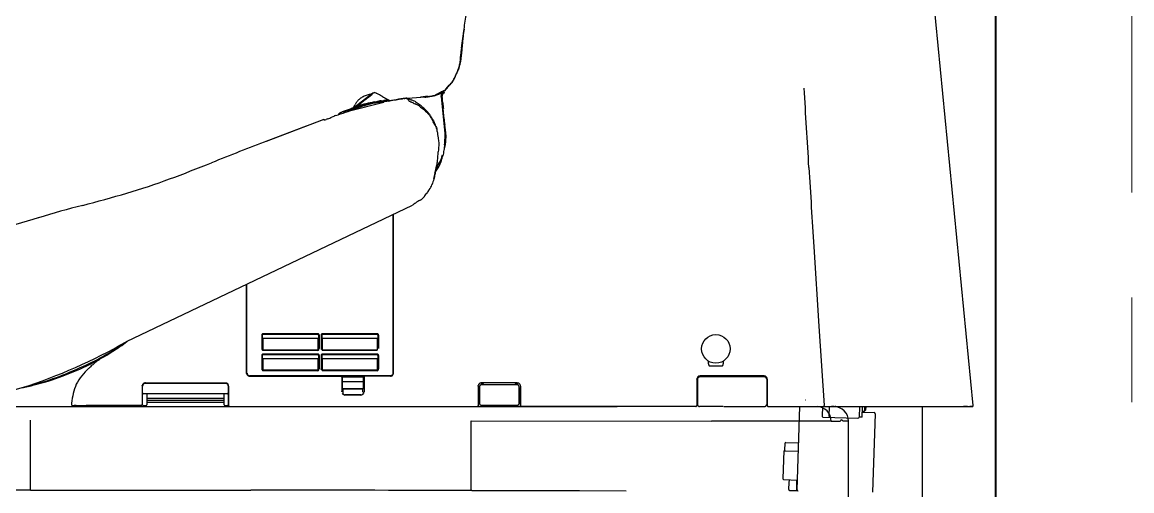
# Model space of a CAD drawing. Units: millimetres at full size, sheet at 1:50. Extents: x -31113 to 29332, y -20209 to 31249.
# Drawn here: x -1857 to -1328, y -767 to -543 of the extents above; entities that cross this region are included whole.
import ezdxf

# ---------------------------------------------------------------- set-up
doc = ezdxf.new("R2010")
doc.units = ezdxf.units.MM
doc.header["$LTSCALE"] = 50
doc.linetypes.add('CHAIN1', pattern=[8, 5, -1, 1, -1])
for name, color, linetype, lineweight in [('B-1_通り芯・通り番号', 1, 'CHAIN1', 18), ('B-2_柱(黄)', 4, 'Continuous', 9), ('B-3_仕上線(黄)', 3, 'Continuous', 40), ('B-F_寸法・方位', 7, 'Continuous', 25)]:
    doc.layers.add(name, color=color, linetype=linetype, lineweight=lineweight)

msp = doc.modelspace()

# ---------------------------------------------------------------- linework, layer by layer
at = {"layer": 'B-1_通り芯・通り番号'}
msp.add_line((-1327.6, 1625.37), (-1327.6, -1846.71), dxfattribs=at)
at = {"layer": 'B-2_柱(黄)', "color": 7, "lineweight": 25}
msp.add_line((-1427.6, -726.71), (-1427.6, -1096.71), dxfattribs=at)
at = {"layer": 'B-3_仕上線(黄)'}
msp.add_line((-1392.6, 1303.29), (-1392.6, -1096.71), dxfattribs=at)
at = {"layer": 'B-F_寸法・方位'}
for p, q in [((-1403.22, -726.16), (-1440.01, -347.88)), ((-1684.13, -581.73), (-1701.25, -586)), ((-1689.47, -577.17), (-1698.52, -584.24)), ((-1689.02, -581.71), (-1689.95, -581.94)), ((-1682.09, -580.39), (-1682.73, -580.05)), ((-1666.66, -579.25), (-1672.61, -579.82)), ((-1656.91, -578.82), (-1655.12, -596.51)), ((-1656.51, -578.93), (-1656.48, -579.06)), ((-1656.48, -579.06), (-1656.44, -579.24)), ((-1699.81, -584.67), (-1704.04, -586.19)), ((-1703.5, -585.99), (-1704.04, -586.19)), ((-1695.91, -583.48), (-1698.19, -584.14)), ((-1694.47, -583.06), (-1694.87, -583.17)), ((-1694.07, -582.96), (-1694.47, -583.06)), ((-1712.82, -589.78), (-1740.28, -600.27)), ((-1657.94, -600.7), (-1657.95, -601.16)), ((-1660.3, -618.3), (-1658.96, -611.46)), ((-1806.86, -695.73), (-1670.52, -630.71)), ((-1679.72, -710.71), (-1679.72, -635.09)), ((-1679.52, -710.71), (-1679.52, -635)), ((-1479.21, -650.51), (-1476.78, -688.35)), ((-1749.62, -710.71), (-1749.62, -668.48)), ((-1749.42, -710.71), (-1749.42, -668.35)), ((-1742.42, -692.6), (-1742.42, -698.97)), ((-1742.12, -692.61), (-1742.12, -698.98)), ((-1715.62, -692), (-1741.82, -692)), ((-1715.62, -692.31), (-1741.82, -692.31)), ((-1715.32, -692.61), (-1715.32, -698.98)), ((-1715.02, -692.6), (-1715.02, -698.97)), ((-1714.12, -692.6), (-1714.12, -698.97)), ((-1713.82, -692.61), (-1713.82, -698.98)), ((-1687.32, -692), (-1713.52, -692)), ((-1687.32, -692.31), (-1713.52, -692.31)), ((-1687.02, -692.61), (-1687.02, -698.98)), ((-1686.72, -692.6), (-1686.72, -698.97)), ((-1476.78, -688.35), (-1474.29, -726.2)), ((-1808.32, -696.92), (-1806.53, -695.6)), ((-1741.82, -694.31), (-1741.82, -699.75)), ((-1715.62, -694.31), (-1741.82, -694.31)), ((-1715.62, -694.31), (-1715.62, -699.75)), ((-1713.52, -694.31), (-1713.52, -699.75)), ((-1687.32, -694.31), (-1713.52, -694.31)), ((-1687.32, -694.31), (-1687.32, -699.75)), ((-1742.42, -702.3), (-1742.42, -708.65)), ((-1742.12, -702.31), (-1742.12, -708.66)), ((-1715.62, -699.75), (-1741.82, -699.75)), ((-1715.62, -699.94), (-1741.82, -699.94)), ((-1715.62, -701.7), (-1741.82, -701.7)), ((-1715.62, -702.01), (-1741.82, -702.01)), ((-1715.32, -702.31), (-1715.32, -708.66)), ((-1715.02, -702.3), (-1715.02, -708.65)), ((-1714.12, -702.3), (-1714.12, -708.65)), ((-1713.82, -702.31), (-1713.82, -708.66)), ((-1687.32, -699.75), (-1713.52, -699.75)), ((-1687.32, -699.94), (-1713.52, -699.94)), ((-1687.32, -701.7), (-1713.52, -701.7)), ((-1687.32, -702.01), (-1713.52, -702.01)), ((-1687.02, -702.31), (-1687.02, -708.66)), ((-1686.72, -702.3), (-1686.72, -708.65)), ((-1741.82, -704.01), (-1741.82, -709.43)), ((-1715.62, -704.01), (-1741.82, -704.01)), ((-1715.62, -704.01), (-1715.62, -709.43)), ((-1713.52, -704.01), (-1713.52, -709.43)), ((-1687.32, -704.01), (-1713.52, -704.01)), ((-1687.32, -704.01), (-1687.32, -709.43)), ((-1529.4, -706.28), (-1529.4, -705.31)), ((-1528.9, -707.36), (-1522.9, -707.36)), ((-1522.4, -705.31), (-1522.4, -706.28)), ((-1681.02, -712.01), (-1748.12, -712.01)), ((-1748.12, -712.21), (-1704.72, -712.21)), ((-1715.62, -709.43), (-1741.82, -709.43)), ((-1715.62, -709.62), (-1741.82, -709.62)), ((-1687.32, -709.43), (-1713.52, -709.43)), ((-1687.32, -709.62), (-1713.52, -709.62)), ((-1704.22, -712.71), (-1704.22, -719.49)), ((-1703.92, -718.01), (-1703.92, -712.01)), ((-1703.92, -712.6), (-1693.92, -712.6)), ((-1693.92, -718.01), (-1693.92, -712.01)), ((-1693.62, -712.71), (-1693.62, -719.5)), ((-1681.02, -712.21), (-1693.12, -712.21)), ((-1534.92, -713.61), (-1534.92, -726.21)), ((-1534.67, -713.61), (-1534.67, -725.71)), ((-1502.67, -712.61), (-1533.67, -712.61)), ((-1502.92, -712.11), (-1533.42, -712.11)), ((-1501.67, -713.61), (-1501.67, -725.71)), ((-1501.42, -713.61), (-1501.42, -726.21)), ((-1866.24, -720.45), (-1856.54, -717.68)), ((-1851.52, -716.57), (-1851.9, -716.66)), ((-1799.37, -716.91), (-1799.37, -725.71)), ((-1799.17, -720.11), (-1799.17, -716.91)), ((-1797.87, -715.41), (-1759.67, -715.41)), ((-1797.87, -715.61), (-1759.67, -715.61)), ((-1758.37, -716.91), (-1758.37, -720.11)), ((-1758.17, -716.91), (-1758.17, -726.21)), ((-1703.91, -714.75), (-1693.93, -714.75)), ((-1694.12, -718.38), (-1703.72, -718.38)), ((-1703.72, -718.38), (-1703.72, -719.75)), ((-1694.22, -718.31), (-1703.62, -718.31)), ((-1694.12, -719.76), (-1694.12, -718.38)), ((-1639.17, -716.91), (-1639.17, -726.21)), ((-1638.37, -725.51), (-1638.37, -716.91)), ((-1620.57, -715.41), (-1637.67, -715.41)), ((-1637.67, -716.21), (-1620.57, -716.21)), ((-1637.37, -715.71), (-1636.97, -715.71)), ((-1637.37, -715.71), (-1637.37, -716.2)), ((-1637.37, -716.2), (-1636.97, -716.2)), ((-1636.97, -716.2), (-1636.97, -715.71)), ((-1621.27, -715.71), (-1620.87, -715.71)), ((-1621.27, -715.71), (-1621.27, -716.2)), ((-1621.27, -716.2), (-1620.87, -716.2)), ((-1620.87, -716.2), (-1620.87, -715.71)), ((-1619.87, -716.91), (-1619.87, -725.51)), ((-1619.57, -717.67), (-1619.75, -717.67)), ((-1619.75, -717.67), (-1619.75, -725.51)), ((-1619.58, -725.51), (-1619.57, -717.67)), ((-1619.07, -716.91), (-1619.07, -726.21)), ((-1799.17, -725.91), (-1799.17, -720.4)), ((-1758.87, -720.61), (-1798.67, -720.61)), ((-1797.17, -720.61), (-1797.17, -725.91)), ((-1797.17, -722.71), (-1760.37, -722.71)), ((-1760.37, -723.75), (-1797.17, -723.75)), ((-1760.37, -724.71), (-1797.17, -724.71)), ((-1760.37, -725.91), (-1760.37, -720.61)), ((-1758.37, -720.4), (-1758.37, -725.91)), ((-1704.22, -719.71), (-1704.22, -719.49)), ((-1703.72, -719.75), (-1703.72, -719.97)), ((-1695.12, -721.2), (-1702.72, -721.2)), ((-1695.12, -721.22), (-1702.72, -721.22)), ((-1694.11, -719.97), (-1694.12, -719.76)), ((-1693.62, -719.5), (-1693.61, -719.71)), ((-1483.23, -723.71), (-1483.37, -723.71)), ((-2022.6, -726.71), (-1572.95, -726.71)), ((-1833.02, -725.06), (-1833.08, -725.67)), ((-1832.18, -726.21), (-1826.13, -726.21)), ((-1829.56, -726.71), (-1639.67, -726.71)), ((-1799.87, -726.21), (-1826.04, -726.21)), ((-1797.67, -726.41), (-1798.67, -726.41)), ((-1758.87, -726.41), (-1759.87, -726.41)), ((-1638.62, -726.71), (-1624.57, -726.71)), ((-1620.57, -726.21), (-1637.67, -726.21)), ((-1635.86, -726.46), (-1636.87, -726.46)), ((-1624.37, -726.71), (-1619.62, -726.71)), ((-1621.36, -726.46), (-1622.37, -726.46)), ((-1619.58, -725.51), (-1619.75, -725.51)), ((-1535.42, -726.71), (-1618.57, -726.71)), ((-1522.34, -726.71), (-1533.67, -726.71)), ((-1522.17, -726.71), (-1502.67, -726.71)), ((-1500.92, -726.71), (-1403.72, -726.71)), ((-1487.13, -766.38), (-1485.89, -726.71)), ((-1481.17, -726.71), (-1472.07, -726.71)), ((-1475.13, -726.71), (-1475.27, -731.24)), ((-1474.29, -726.71), (-1474.29, -726.2)), ((-1471.91, -731.34), (-1471.77, -726.71)), ((-1457.47, -726.71), (-1457.63, -731.79)), ((-1456.13, -731.84), (-1455.97, -726.71)), ((-1456.06, -729.44), (-1450.46, -729.62)), ((-1456.04, -728.84), (-1455.04, -728.87)), ((-1454.97, -726.71), (-1455.04, -728.87)), ((-1455.04, -728.87), (-1454.52, -728.39)), ((-1454.47, -726.71), (-1454.52, -728.39)), ((-1852.6, -766.64), (-1852.6, -733.14)), ((-1642.6, -766.71), (-1642.6, -733.58)), ((-1642.6, -733.58), (-1527.93, -733.63)), ((-1517.83, -733.64), (-1527.93, -733.63)), ((-1508.25, -733.65), (-1517.83, -733.64)), ((-1499.39, -733.65), (-1508.25, -733.65)), ((-1491.44, -733.66), (-1499.39, -733.65)), ((-1484.53, -733.66), (-1491.44, -733.66)), ((-1478.79, -733.67), (-1484.53, -733.66)), ((-1474.25, -733.67), (-1478.79, -733.67)), ((-1474.79, -731.75), (-1458.15, -732.28)), ((-1470.93, -733.68), (-1474.25, -733.67)), ((-1470.96, -733.71), (-1466.62, -733.71)), ((-1465.26, -733.71), (-1465.4, -733.71)), ((-1464.61, -733.7), (-1465.24, -733.69)), ((-1464.33, -733.7), (-1464.61, -733.7)), ((-1462.61, -771.74), (-1462.61, -733.89)), ((-1456.13, -731.84), (-1457.63, -731.79)), ((-1449.98, -730.13), (-1451.15, -767.51)), ((-1493.08, -744.29), (-1493.17, -747.29)), ((-1492.56, -743.8), (-1486.43, -744)), ((-1493.55, -747.77), (-1493.97, -761.07)), ((-1493.55, -747.77), (-1486.55, -747.99)), ((-1493.48, -761.58), (-1486.99, -761.79)), ((-1491.02, -761.66), (-1491.07, -763.14)), ((-1642.18, -766.71), (-1613.01, -766.77)), ((-1613.01, -766.77), (-1590.85, -766.81)), ((-1590.85, -766.81), (-1568.72, -766.85)), ((-1491.11, -763.16), (-1491.21, -766.16)), ((-1490.72, -766.67), (-1486.94, -766.79)), ((-1487.37, -766.28), (-1487.22, -761.78)), ((-1487.02, -762.79), (-1487.26, -762.78))]:
    msp.add_line(p, q, dxfattribs=at)
for points in [[(-1676.09, -579.95), (-1677.2, -580.15), (-1678.32, -580.35), (-1679.43, -580.54), (-1680.54, -580.74), (-1682.77, -581.14), (-1687.22, -581.92)], [(-1698.19, -584.14), (-1698.35, -584.19), (-1698.51, -584.24)], [(-1463.83, -733.7), (-1464.07, -733.7), (-1464.33, -733.7)]]:
    msp.add_lwpolyline(points, dxfattribs=at)
msp.add_circle((-1525.9, -699.2), 6.8, dxfattribs=at)
for centre, radius, start, end in [((-1444.18, -572.74), 203.56, 170.7812, 172.933), ((-2242.33, -472.17), 601.01, 352.01061, 352.88149), ((-1305.37, -592.84), 343.69, 172.2769, 173.4834), ((-1552.8, -559.27), 94.11, 172.933, 177.5854), ((-2333.21, -475.43), 690.83, 352.88312, 353.48337), ((-1709.25, -552.67), 62.48, 352.5527, 357.5854), ((-1375.52, -593.83), 274.28, 172.0106, 173.9187), ((-1614.74, -581.26), 37.3, 155.841, 159.2832), ((-1657.4, -562.72), 9.37, 329.1001, 344.3386), ((-1633.77, -573.08), 16.55, 152.8206, 155.5951), ((-1665.83, -558.35), 18.69, 335.841, 352.5527), ((-1650.4, -564.54), 2.15, 332.8206, 353.9187), ((-1661.53, -561.57), 13.66, 344.3386, 353.341), ((-1380.65, -594.36), 269.13, 172.8831, 173.341), ((-1657.87, -567.31), 7.86, 309.6354, 335.0597), ((-1656.43, -567.57), 6.49, 317.1526, 336.6274), ((-1654.83, -569.43), 4.14, 320.4165, 338.2226), ((-1596.47, -592.75), 58.71, 156.9572, 158.2226), ((-1697.1, -549.07), 51.12, 335.0597, 337.7346), ((-1633.69, -576.92), 18.26, 149.1001, 156.9572), ((-1694.85, -550.97), 48.35, 336.6274, 339.2832), ((-1590.63, -592.66), 63.92, 155.5951, 157.7346), ((-1645.72, -598.89), 24.76, 113.5165, 118.8939), ((-1672.88, -540.47), 39.77, 292.555, 295.08), ((-1640.67, -610.88), 37.78, 114.5143, 115.1494), ((-1638.98, -614.58), 41.84, 113.9416, 114.5143), ((-1657.91, -572.45), 4.46, 295.08, 321.062), ((-1634.23, -625.28), 53.55, 113.4941, 113.9416), ((-1655.26, -576.97), 0.861, 96.8622, 113.5165), ((-1656.34, -574.41), 1.91, 293.4941, 305.7715), ((-1655.39, -575.85), 0.266, 276.8622, 327.5906), ((-1656.1, -574.75), 1.5, 305.7715, 321.3743), ((-1645.69, -582.01), 11.22, 129.6354, 147.5906), ((-1638.9, -588.49), 20.52, 134.549, 141.3743), ((-1533.93, -672.62), 154.94, 140.301, 141.062), ((-1670.04, -556.86), 23.88, 314.5491, 320.4165), ((-1621.97, -599.53), 40.5, 137.1526, 140.301), ((-9050.91, -1059.23), 7582.56, 3.37641, 3.66299), ((-1706.85, -574.44), 12.04, 320.8796, 324.4426), ((-1692.1, -584.98), 6.09, 128.5726, 144.4426), ((183.06, -2988.93), 3053.1, 127.91987, 127.9998), ((-1976.24, -225.1), 454.23, 307.999, 308.6304), ((-1681.3, -598.53), 23.42, 124.4232, 128.5726), ((-1690.43, -585.2), 7.26, 107.7435, 124.4232), ((-2322.03, 226.7), 1023.15, 307.91987, 308.15838), ((-1677.31, -645.43), 65.01, 100.1568, 103.6906), ((-1616.05, -675.82), 122.74, 126.294, 128.6304), ((-1684.8, -602.8), 25.73, 103.0048, 107.7435), ((-1797.23, -136.97), 457.71, 283.2595, 283.6749), ((-1691.48, -574.59), 3.26, 285.8338, 294.9602), ((-1693.58, -570.08), 8.23, 294.9602, 298.5821), ((-1694.91, -571.42), 8.12, 308.1584, 313.504), ((-1682.75, -605.38), 24.44, 96.4544, 105.9967), ((-1689.3, -577.53), 0.4, 50.9443, 115.0703), ((-1687.82, -578.89), 2.18, 113.7696, 133.504), ((-1655.57, -739.3), 161.11, 101.6771, 101.9867), ((-1689.12, -580.04), 1.67, 273.2249, 289.5385), ((-1689.05, -581), 0.711, 272.2331, 286.4236), ((-1686.59, -589.35), 7.99, 105.1554, 106.4236), ((-1688.63, -577), 0.124, 65.6702, 125.1995), ((-1688.49, -576.69), 0.215, 245.6702, 282.1409), ((-1687.93, -583.4), 1.89, 95.0978, 109.5385), ((-1682.58, -566.92), 11.57, 239.5529, 244.0376), ((-1501.45, -1710.34), 1143.7, 99.09004, 99.39747), ((-1668.55, -676.48), 96.96, 101.1628, 101.6771), ((-1694.58, -591.58), 15.85, 60.762, 64.0376), ((-1734.24, -318.41), 266.93, 280.0703, 280.2955), ((-1681.16, -614.67), 33.88, 95.4745, 100.4828), ((-1945.53, -1039.9), 529.63, 60.5071, 60.762), ((-1680.89, -612.14), 31.61, 98.394, 100.2955), ((-1648.39, -909.07), 330.06, 95.7463, 96.4544), ((-1621.47, -466.95), 128.62, 240.5071, 241.5568), ((-1712.71, -285.41), 296.89, 275.4746, 276.0464), ((-1680.37, -603.19), 22.7, 97.2912, 99.6599), ((-1684.96, -567.31), 13.46, 277.2912, 281.2843), ((-1682.12, -580.88), 0.364, 119.8896, 167.5964), ((-1717.77, -358.31), 225.52, 279.09, 280.649), ((-1682.02, -580.79), 0.305, 71.0384, 98.0493), ((-1650.63, -850.69), 271.94, 95.0954, 95.3728), ((-1700.1, -333.14), 247.97, 275.5565, 275.7301), ((-1672.4, -609.19), 29.46, 94.2691, 95.7301), ((-1666.9, -668.23), 88.75, 94.2452, 95.0954), ((-1675.36, -569.53), 10.31, 274.2691, 279.4269), ((-1673.33, -581.74), 2.07, 74.0909, 99.4269), ((-1673.68, -576.92), 2.81, 274.2452, 277.2369), ((-1673.23, -580.45), 0.743, 85.9566, 97.2369), ((-1673.11, -577.99), 1.71, 267.9565, 272.1206), ((-1673.03, -580.17), 0.462, 76.762, 92.1206), ((-1661.34, -554.36), 27.85, 245.7734, 249.286), ((-1679.85, -581.2), 7.23, 9.8177, 10.9707), ((-1700.19, -584.72), 27.87, 9.5186, 9.8177), ((-1643.33, -575.19), 29.78, 189.5186, 189.8685), ((-1584.87, -565.02), 89.12, 189.8685, 189.9854), ((-1676.21, -583.96), 4.99, 38.6928, 44.3243), ((-1671.58, -580.25), 0.944, 218.6928, 247.8271), ((-1676.19, -591.57), 11.28, 65.3564, 67.8271), ((-1665.54, -568.36), 14.26, 245.3564, 247.3118), ((-1675.31, -591.31), 11.65, 60.9034, 69.286), ((-1680.96, -605.23), 25.7, 65.1439, 67.3118), ((-1683.03, -605.18), 27.53, 56.3381, 60.9034), ((-1655.14, -657.63), 79.24, 97.0408, 98.3586), ((-1628.73, -841.3), 264.8, 98.0638, 98.2347), ((-1652.98, -746.86), 168.17, 94.3335, 94.665), ((-1652.33, -678.2), 100, 97.2336, 98.2347), ((-1658.39, -631.98), 53.39, 97.2163, 98.0638), ((-1661.4, -635.77), 56.76, 93.3513, 94.3335), ((-1659.94, -619.74), 41.05, 96.6309, 97.2163), ((-1661.35, -607.14), 28.38, 93.7069, 97.2336), ((-1661.42, -606.8), 28.03, 93.3159, 97.0408), ((-1665.94, -558.18), 20.97, 273.3514, 279.5488), ((-1661.07, -610), 31.24, 95.8618, 96.6309), ((-1661.48, -606.02), 27.25, 94.9756, 95.8618), ((-1661.64, -604.09), 25.31, 94.0212, 94.9756), ((-1660.22, -624.37), 45.64, 93.4897, 94.0212), ((-1665.16, -548.32), 30.57, 273.7069, 276.9807), ((-1663.88, -564.27), 14.57, 273.3159, 281.1062), ((-1666.72, -517.78), 61.15, 273.4897, 273.8864), ((-1664.48, -550.69), 28.16, 273.8864, 274.744), ((-1625.42, -799.05), 223.29, 98.9662, 99.5488), ((-1663.25, -565.51), 13.29, 274.744, 276.5613), ((-1662.93, -568.36), 10.43, 276.5613, 278.8532), ((-1662.21, -572.43), 6.28, 276.9807, 292.8301), ((-1662.43, -571.53), 7.21, 278.8532, 282.1641), ((-1662.44, -571.59), 7.11, 281.1062, 297.0003), ((-1662.18, -572.68), 6.04, 282.1641, 290.0212), ((-1672.32, -535.71), 44.46, 285.7896, 288.1513), ((-1662.6, -571.53), 7.27, 290.0212, 293.3118), ((-1668.3, -557.98), 21.96, 292.8301, 298.8939), ((-1663.96, -568.38), 10.69, 293.3118, 295.5485), ((-1665.32, -565.54), 13.84, 295.5485, 297.2946), ((-1648.96, -598.05), 22.58, 112.555, 117.0003), ((-1673.61, -549.47), 31.92, 297.2946, 298.0517), ((-1699.29, -501.28), 86.52, 298.0517, 298.3318), ((-1664.69, -558.98), 19.96, 288.1513, 293.4073), ((-1641.4, -608.64), 35.44, 117.648, 118.3318), ((-1645.78, -600.28), 26, 116.7213, 117.648), ((-1644.21, -603.4), 29.5, 115.9043, 116.7213), ((-1643.22, -605.45), 31.78, 115.1494, 115.9043), ((-1659.92, -578.45), 3.03, 352.8906, 359.519), ((-1656.77, -579.36), 0.557, 90.5833, 103.9389), ((-1654.81, -578.49), 2.07, 169.8418, 179.519), ((-1655.59, -578.35), 1.28, 134.1852, 169.8418), ((-1656.78, -578.99), 0.185, 51.7441, 90.5833), ((-1633.67, -624.24), 52.3, 115.7644, 116.196), ((-1644.15, -590.12), 17.69, 131.5087, 134.1852), ((-1659.42, -578.63), 2.97, 351.7219, 358.9343), ((-1654.48, -578.72), 1.96, 168.0191, 178.9343), ((-1490.46, -570.21), 166.23, 183.1142, 185.4033), ((-1694.04, -585.54), 38.12, 5.4321, 9.5034), ((-1664.19, -560.99), 17.92, 295.7644, 297.0241), ((-1655.08, -578.59), 1.35, 131.8266, 168.0191), ((-1651.74, -582.33), 6.36, 123.8993, 131.8266), ((-1655.77, -577.24), 0.389, 60.058, 105.2166), ((-1654.49, -575.02), 2.18, 240.058, 248.5364), ((-1831.72, -207.87), 399.95, 288.1459, 288.8591), ((-1707.19, -585.3), 2.44, 307.1794, 315.4953), ((-1703.92, -588.52), 2.14, 113.8056, 135.4953), ((-1704.25, -587.84), 1.44, 107.2398, 134.4987), ((-1720.19, -551.64), 38.16, 293.8057, 295.039), ((-1705.63, -583.38), 3.23, 287.2398, 299.5519), ((-1847.78, -29.09), 575.37, 284.46689, 284.84413), ((-1763.5, -407.59), 188.89, 288.8591, 290.3692), ((-1730.18, -472.81), 116.33, 284.8441, 286.7098), ((-1853, -197.96), 415.85, 291.5769, 291.6001), ((-1705.2, -571.25), 14.36, 291.6001, 292.2699), ((-1661.69, -698.58), 120.12, 108.1782, 108.504), ((-1686.27, -616.86), 35.02, 111.7006, 112.3828), ((-1697.73, -588.7), 4.5, 104.8956, 114.1164), ((-1707.81, -562.73), 23.24, 291.7006, 292.7287), ((-1675.88, -655.37), 74.64, 107.6538, 108.1782), ((-1718.86, -532.28), 55.67, 290.8415, 292.2258), ((-1702.34, -571.34), 13.46, 284.8956, 287.9872), ((-1704.77, -570), 15.35, 292.7286, 294.2851), ((-1598.74, -635.99), 112.6, 152.1136, 152.4937), ((-1714.58, -548.25), 39.22, 294.2851, 294.8944), ((-1739.68, -561.41), 46.86, 332.1136, 333.0269), ((-1813.96, -180.49), 419.93, 286.0038, 286.1978), ((-1704.3, -570.4), 14.8, 294.8944, 296.5097), ((-1707.27, -554.91), 30.63, 287.5174, 288.1393), ((-1694.78, -584.26), 3.52, 140.8796, 153.0268), ((-1703.88, -568.94), 16.07, 292.2258, 297.0183), ((-1671.91, -654.27), 74.23, 106.5309, 110.3692), ((-1694.27, -594.61), 11.15, 106.4315, 108.1393), ((-1693.49, -592.08), 9.43, 113.9753, 116.5097), ((-1662.08, -703.76), 124.94, 106.2028, 106.4315), ((-1698.52, -580.76), 2.96, 293.9753, 302.0246), ((-1752.6, -494.29), 104.94, 302.0246, 302.2522), ((-1717.37, -513.47), 73.22, 286.2029, 286.593), ((-1741.91, -428.53), 161.63, 286.1978, 286.702), ((-1720.54, -504.9), 82.83, 286.7098, 289.3432), ((-1645.1, -777.63), 201.07, 103.6906, 104.8335), ((-1708.71, -542.56), 42.86, 286.593, 287.1485), ((-1677.43, -643.91), 63.2, 106.7718, 107.1485), ((-1672.8, -663.23), 83.03, 104.0387, 106.1646), ((-1690.55, -600.38), 17.74, 105.4302, 106.7718), ((-1679.59, -636.23), 55.22, 103.2595, 106.702), ((-1685.41, -619), 37.06, 104.788, 105.4302), ((-1671.52, -644.54), 65.17, 105.9967, 109.3432), ((-1681.68, -621.36), 39.91, 99.3975, 106.5309), ((-1567.05, -1086.13), 518.96, 103.6985, 104.0387), ((-1612.5, -457.44), 137.17, 245.1439, 245.5502), ((-1674.04, -592.81), 11.53, 53.7525, 65.5502), ((-1677.3, -596.57), 17.18, 49.0287, 56.3381), ((-1647.79, -557), 32.87, 233.7525, 237.9051), ((-1692.78, -614.4), 40.8, 45.3782, 49.0287), ((-1599.09, -520.38), 92.38, 224.2533, 226.0321), ((-1674.42, -595.79), 14.65, 35.2367, 45.3782), ((-1668.98, -592.84), 8.3, 26.4195, 46.0321), ((-1398.05, -557.39), 259.2, 185.4321, 186.0312), ((-1564.11, -577.18), 92.25, 185.4033, 189.527), ((-585.29, -3604.38), 3218.56, 110.50699, 111.01712), ((-1713.01, -589.07), 0.986, 280.0067, 291.0785), ((-1712.52, -590.34), 0.378, 82.7128, 111.0785), ((-1712.81, -587.41), 2.6, 275.1903, 294.307), ((-1707.38, -599.43), 10.59, 109.565, 114.307), ((-1722.52, -556.83), 34.62, 289.565, 292.9251), ((-1617.61, -804.88), 234.7, 112.4293, 112.9251), ((-1705.23, -587.89), 0.807, 127.1794, 151.9496), ((-1617.18, -557.45), 54.24, 213.4307, 215.0973), ((-1670, -594.57), 10.32, 26.3552, 35.0973), ((-1634.32, -575.62), 30.4, 206.4195, 210.1672), ((-1642.39, -580.89), 20.5, 206.3552, 209.5406), ((-1829.8, -689.24), 195.69, 29.5847, 30.1672), ((-1669.78, -596.41), 10.98, 23.5989, 29.5406), ((-1669.04, -596.09), 10.18, 17.1923, 23.5989), ((-1699.83, -599.96), 45.37, 3.5666, 9.527), ((-1665.86, -596.17), 7.18, 5.3431, 29.5847), ((-1633.98, -585.24), 26.52, 197.1923, 199.6536), ((-1611.06, -591.04), 47.86, 185.3431, 189.0318), ((-1145.4, -584.91), 509.86, 181.3035, 181.6029), ((-1670.68, -598.14), 16.17, 346.9408, 3.5666), ((-1071.59, -2338.66), 1862.63, 111.01712, 111.89859), ((-1615.35, -591.72), 43.52, 189.0318, 190.4649), ((-1547.18, -610.83), 111.19, 175.0105, 177.1315), ((-1447.91, -560.8), 213.79, 190.4649, 190.7566), ((-1464.37, -645.99), 195.62, 166.9408, 167.7402), ((-1522.31, -618.37), 133.94, 173.3917, 173.8801), ((-1619.69, -607.09), 35.91, 171.5705, 173.3917), ((-1670.22, -599.6), 15.17, 351.5705, 1.6029), ((-1718.69, -602.24), 60.54, 353.2373, 357.1315), ((-1666.7, -604.91), 10.77, 335.3126, 342.3653), ((-1781.18, -568.36), 130.71, 342.1905, 342.9321), ((-1669.09, -604.81), 13.23, 340.1261, 349.8904), ((-1584.46, -619.9), 72.72, 167.7402, 169.8904), ((-2064.25, 130.84), 798.91, 290.35801, 291.89859), ((-1703.49, -584.58), 53.31, 324.8936, 327.326), ((-2185.99, -499.95), 538.75, 347.7959, 348.0378), ((-1625.75, -632.6), 38.75, 147.6391, 149.9864), ((-1628.64, -629.93), 35.12, 147.7619, 150.3931), ((-1683.45, -606.42), 25.05, 348.0378, 353.2373), ((-1674.53, -603.16), 18.9, 327.326, 334.1787), ((-1637.3, -625.28), 25.07, 144.0114, 147.6391), ((-1615.58, -638.16), 50.56, 145.934, 147.7619), ((-1663.01, -606.61), 6.71, 324.0114, 335.3126), ((-1677.11, -601.91), 21.76, 334.1787, 340.1261), ((-1662.37, -606.53), 5.92, 325.934, 342.1905), ((8498.76, -23.84), 9997.63, 183.37641, 183.59376), ((-1892.77, -331.28), 306, 286.3372, 290.358), ((-1575.04, -651.07), 91.34, 158.9734, 160.7089), ((-1187.89, -707.27), 480.72, 169.0632, 169.3342), ((-1558.94, -635.57), 102.8, 167.7959, 169.0632), ((-1645.94, -636.33), 21.13, 141.8865, 147.2875), ((-1669.13, -618.14), 8.35, 321.8865, 340.709), ((-2010.65, 70.86), 725.06, 284.61151, 286.3372), ((-1653.76, -651.35), 26.56, 119.5408, 125.2868), ((-1670.18, -622.38), 6.74, 299.5408, 321.9273), ((-1681.64, -613.4), 21.29, 321.9273, 327.2875), ((-1667.42, -1245.75), 635.55, 104.61151, 106.5802), ((-1537.14, -810.16), 223.59, 126.3975, 126.6226), ((-1642.93, -666.65), 45.31, 125.2868, 126.3975), ((-3481.56, 4847.35), 5721.88, 286.35826, 286.5802), ((-1742.37, -686.22), 6.38, 269.5853, 270.9382), ((-1741.62, -692.76), 0.809, 136.5511, 168.8692), ((-1742.25, -693.53), 0.932, 81.6945, 90.9382), ((-1741.73, -692.65), 0.657, 97.3049, 136.5511), ((-1741.72, -692.69), 0.405, 136.5586, 168.8671), ((-1741.78, -692.64), 0.328, 97.2933, 136.5586), ((-1715.77, -692.79), 0.808, 46.5357, 78.8794), ((-1715.6, -692.6), 0.288, 357.5735, 92.4279), ((-1715.67, -692.69), 0.658, 7.3349, 46.5357), ((-1713.32, -692.76), 0.809, 136.5505, 168.8732), ((-1713.43, -692.65), 0.657, 97.3055, 136.5505), ((-1713.42, -692.69), 0.405, 136.5588, 168.8635), ((-1713.48, -692.64), 0.328, 97.2931, 136.5588), ((-1687.47, -692.79), 0.808, 46.5365, 78.8791), ((-1687.29, -692.59), 0.278, 355.168, 94.832), ((-1687.37, -692.69), 0.658, 7.3349, 46.5365), ((-1935.24, -472.3), 257.69, 287.7808, 299.8354), ((-1875.14, -599.85), 117.69, 293.9749, 305.3561), ((-1887.17, -585.46), 136.54, 301.8475, 305.2773), ((-2034.72, -366.09), 400.75, 303.7896, 304.6645), ((-1741.85, -694.01), 0.267, 180.3009, 228.8394), ((-1741.74, -693.88), 0.435, 228.8394, 259.7128), ((-1715.69, -693.88), 0.435, 280.3412, 311.2281), ((-1715.58, -694.01), 0.268, 311.2281, 359.5776), ((-1713.55, -694.01), 0.268, 180.4221, 228.7976), ((-1713.44, -693.88), 0.435, 228.7976, 259.7126), ((-1687.39, -693.88), 0.435, 280.3361, 311.2262), ((-1687.28, -694.01), 0.268, 311.2262, 359.5779), ((-1879.75, -596.54), 123.21, 296.6412, 301.6342), ((-1728.01, -843), 166.31, 122.3375, 123.2001), ((-1946.13, -498.46), 241.47, 302.3375, 303.7896), ((-1741.62, -702.46), 0.809, 136.5504, 168.8696), ((-1740.76, -698.9), 1.65, 186.5291, 206.5411), ((-1741.76, -699.4), 0.539, 206.5411, 263.4373), ((-1741.73, -702.35), 0.657, 97.308, 136.5504), ((-1741.72, -702.39), 0.405, 136.5584, 168.8675), ((-1741.5, -699.34), 0.558, 196.8261, 215.3445), ((-1741.78, -702.34), 0.328, 97.2933, 136.5584), ((-1741.78, -699.53), 0.224, 215.3445, 259.63), ((-1715.61, -702.3), 0.291, 358.2649, 91.7366), ((-1715.66, -699.44), 0.501, 275.1989, 341.3201), ((-1715.77, -702.49), 0.808, 46.5374, 78.8794), ((-1715.67, -702.39), 0.658, 7.3322, 46.5374), ((-1720.2, -697.91), 5.29, 341.3201, 348.3782), ((-1709.54, -698.31), 4.62, 188.2368, 192.0812), ((-1713.32, -702.46), 0.809, 136.5507, 168.8714), ((-1711.71, -698.77), 2.41, 192.0812, 199.4562), ((-1713.43, -702.35), 0.657, 97.3052, 136.5507), ((-1713.42, -702.39), 0.405, 136.5588, 168.8635), ((-1713.2, -699.34), 0.558, 196.8244, 215.3448), ((-1713.48, -702.34), 0.328, 97.2931, 136.5588), ((-1713.48, -699.53), 0.224, 215.3448, 259.6425), ((-1687.3, -702.29), 0.283, 356.4286, 93.5714), ((-1687.47, -702.49), 0.808, 46.5374, 78.8794), ((-1687.37, -702.39), 0.658, 7.3322, 46.5374), ((-1897.44, -557.23), 165.72, 285.2974, 295.033), ((-1881.3, -593.26), 126.83, 290.4521, 296.6026), ((-1813.7, -722.3), 17.74, 129.1732, 144.5453), ((-1933.03, -591.93), 159.03, 312.837, 313.0624), ((-1846.23, -684.81), 31.91, 313.0624, 314.1858), ((-1801.73, -730.59), 31.93, 130.821, 134.1858), ((-1808.37, -722.9), 21.78, 125.8892, 130.821), ((-1789.87, -748.47), 53.34, 123.2001, 125.8892), ((-1739.47, -708.22), 2.98, 188.2365, 200.7172), ((-1741.85, -703.71), 0.267, 180.3009, 228.8382), ((-1741.74, -703.58), 0.435, 228.8382, 259.7127), ((-1715.69, -703.58), 0.435, 280.3423, 311.2281), ((-1715.58, -703.71), 0.268, 311.2281, 359.5782), ((-1720.2, -707.58), 5.29, 341.3168, 348.3778), ((-1717.6, -709.15), 3.52, 6.2011, 8.2367), ((-1717.53, -709.14), 3.45, 4.126, 6.2011), ((-1713.55, -703.71), 0.268, 180.4214, 228.7965), ((-1745.61, -711.57), 31.93, 4.3574, 5.2358), ((-1713.44, -703.58), 0.435, 228.7965, 259.7126), ((-1687.39, -703.58), 0.435, 280.3379, 311.2265), ((-1687.28, -703.71), 0.268, 311.2265, 359.5786), ((-1691.9, -707.58), 5.29, 341.3176, 348.3779), ((-1529.9, -705.3), 0.5, 359.7648, 55.4768), ((-1527.43, -706.31), 1.97, 179.2439, 196.817), ((-1528.32, -706.6), 1.03, 195.8238, 213.1061), ((-1528.79, -706.92), 0.468, 211.1101, 236.9542), ((-1528.9, -707.09), 0.263, 236.35, 269.0904), ((-1522.91, -707.09), 0.263, 270.9096, 303.65), ((-1523.02, -706.92), 0.468, 303.0458, 328.8899), ((-1523.48, -706.6), 1.03, 326.8939, 344.1762), ((-1524.38, -706.31), 1.97, 343.183, 0.7561), ((-1521.9, -705.3), 0.5, 124.5232, 180.2352), ((-1881.87, -592.05), 128.16, 283.6984, 290.501), ((-1816.84, -722.17), 15.21, 138.0698, 156.515), ((-1758.68, -712.49), 9.24, 8.9447, 11.1332), ((-1748.68, -710.92), 0.891, 188.9447, 211.3569), ((-1747.08, -709.95), 2.76, 211.3569, 218.6292), ((-1743.56, -709.96), 5.9, 187.3174, 190.2823), ((-1748.39, -710.84), 0.992, 190.2823, 207.7961), ((-1748.27, -710.77), 1.13, 207.7961, 242.8183), ((-1747.79, -710.51), 1.85, 218.6292, 229.4304), ((-1748.37, -711.19), 0.965, 229.4304, 257.0089), ((-1747.63, -709.52), 2.54, 242.8183, 258.8743), ((-1747.51, -707.49), 4.76, 257.0089, 262.7114), ((-1741.76, -709.08), 0.534, 200.7172, 263.4378), ((-1741.5, -709.02), 0.558, 196.8308, 215.3442), ((-1741.78, -709.21), 0.224, 215.3442, 259.6407), ((-1715.66, -709.12), 0.501, 275.1984, 341.3168), ((-1713.54, -708.85), 0.553, 184.126, 196.9331), ((-1713.19, -708.75), 0.917, 196.9331, 204.6751), ((-1713.46, -709.12), 0.317, 184.3574, 259.6318), ((-1704.87, -712.86), 0.671, 45.1295, 76.9872), ((-1704.86, -712.86), 0.658, 12.705, 45.1295), ((-1692.97, -712.86), 0.658, 134.8697, 167.297), ((-1692.97, -712.86), 0.671, 103.0127, 134.8697), ((-1687.36, -709.12), 0.501, 275.1989, 341.3176), ((-1681.75, -706.27), 5.79, 277.2909, 280.3148), ((-1681.33, -709.76), 2.47, 277.2933, 289.4576), ((-1680.89, -710.98), 0.997, 280.3148, 297.7425), ((-1681.1, -710.42), 1.77, 289.4576, 306.3745), ((-1680.96, -710.86), 1.13, 297.7425, 332.8474), ((-1680.66, -711.02), 1.03, 306.3745, 341.7177), ((-1682.21, -710.22), 2.54, 332.8474, 348.8675), ((-1684.65, -709.7), 5.23, 341.7177, 348.8669), ((-1543.99, -711.83), 9.24, 348.8674, 351.0545), ((-1533.98, -713.4), 0.891, 148.6438, 171.0545), ((-1532.38, -714.37), 2.76, 141.3717, 148.6438), ((-1531.28, -714.39), 3.47, 159.3216, 167.1038), ((-1533.09, -713.81), 1.85, 130.5686, 141.3717), ((-1533.89, -713.4), 0.682, 121.1212, 159.3216), ((-1533.67, -713.13), 0.965, 102.9901, 130.5686), ((-1533.58, -713.92), 1.29, 107.4759, 121.1212), ((-1532.92, -716.01), 3.48, 102.3927, 107.4759), ((-1532.81, -716.83), 4.76, 97.2888, 102.9901), ((-1501.11, -702.91), 9.37, 258.8745, 261.0312), ((-1503.37, -715.79), 3.26, 69.3048, 77.6073), ((-1502.71, -713.05), 0.893, 58.6841, 81.0312), ((-1503.67, -714.63), 2.74, 51.367, 58.6841), ((-1502.45, -713.38), 0.675, 30.7016, 69.3048), ((-1503.12, -713.94), 1.85, 40.571, 51.367), ((-1503.01, -713.71), 1.32, 17.3432, 30.7016), ((-1505.55, -714.5), 3.98, 12.8962, 17.3432), ((-1502.44, -713.36), 0.964, 12.964, 40.571), ((-1506.18, -714.22), 4.8, 7.3159, 12.964), ((-1880.26, -598.46), 121.56, 281.2479, 281.8385), ((-1882.38, -589.09), 131.16, 281.9073, 282.6732), ((-1882.44, -588.84), 131.42, 282.6732, 283.4376), ((-1802.51, -727.94), 30.65, 157.2882, 174.599), ((-1808.5, -715.11), 9.31, 348.8715, 351.0433), ((-1798.42, -716.7), 0.892, 148.6609, 171.0434), ((-1796.84, -717.67), 2.75, 141.3695, 148.6609), ((-1795.43, -717.48), 3.78, 164.4122, 171.3695), ((-1798.11, -716.73), 1, 138.5365, 164.4122), ((-1797.54, -717.11), 1.85, 130.5717, 141.3695), ((-1798.08, -716.76), 1.04, 108.4284, 138.5365), ((-1798.12, -716.43), 0.964, 102.9749, 130.5717), ((-1795.91, -723.26), 7.9, 104.3611, 108.4284), ((-1797.26, -720.16), 4.79, 97.3078, 102.9749), ((-1757.86, -706.21), 9.37, 258.8742, 261.0307), ((-1760.23, -719.36), 3.79, 74.4334, 81.3858), ((-1759.46, -716.35), 0.893, 58.6817, 81.0307), ((-1759.49, -716.67), 0.998, 48.4719, 74.4334), ((-1760.42, -717.93), 2.74, 51.3673, 58.6817), ((-1759.52, -716.7), 1.05, 18.4547, 48.4719), ((-1759.87, -717.24), 1.85, 40.5736, 51.3673), ((-1765.99, -718.86), 7.87, 14.3713, 18.4547), ((-1759.19, -716.66), 0.964, 12.9629, 40.5736), ((-1762.93, -717.52), 4.8, 7.3168, 12.9629), ((-1703.53, -717.92), 0.4, 192.9348, 257.0619), ((-1694.31, -717.92), 0.4, 282.9381, 347.0652), ((-1648.24, -715.13), 9.24, 348.8674, 351.0546), ((-1638.23, -716.7), 0.891, 148.644, 171.0546), ((-1636.63, -717.67), 2.75, 141.37, 148.644), ((-1637.34, -717.11), 1.85, 130.5685, 141.37), ((-1637.92, -716.43), 0.965, 102.9897, 130.5685), ((-1639.51, -716.65), 1.18, 347.136, 355.2416), ((-1638.02, -716.77), 0.325, 146.4643, 175.2416), ((-1637.61, -717.04), 0.811, 120.0548, 146.4643), ((-1637.06, -720.13), 4.76, 97.2933, 102.9897), ((-1637.47, -717.29), 1.1, 100.3611, 120.0548), ((-1637.35, -715.86), 0.339, 201.265, 220.9722), ((-1636.68, -716.29), 1.03, 155.3121, 162.7353), ((-1637.43, -715.94), 0.203, 118.8724, 155.3121), ((-1637.32, -715.83), 0.384, 220.9722, 238.4055), ((-1637.46, -717.94), 2.29, 74.4369, 77.6396), ((-1636.98, -715.91), 0.288, 271.7806, 311.2704), ((-1636.89, -715.91), 0.173, 33.9732, 74.4369), ((-1637.06, -715.81), 0.419, 311.2704, 338.9849), ((-1621.05, -716.14), 0.545, 148.045, 161.1166), ((-1621.25, -715.84), 0.339, 201.265, 220.9722), ((-1621.28, -715.99), 0.274, 122.3313, 148.045), ((-1621.21, -715.81), 0.384, 220.9722, 238.4055), ((-1621.1, -716.8), 1.11, 70.9399, 77.8074), ((-1620.8, -715.94), 0.2, 34.0897, 70.9399), ((-1620.92, -715.83), 0.384, 301.5938, 319.024), ((-1620.88, -715.86), 0.339, 319.024, 338.7437), ((-1618.76, -706.21), 9.37, 258.8742, 261.0306), ((-1620.14, -713.9), 2.35, 259.6389, 263.6812), ((-1620.44, -716.57), 0.334, 55.7802, 83.6812), ((-1620.71, -716.96), 0.811, 29.5245, 55.7802), ((-1620.36, -716.35), 0.893, 58.6812, 81.0306), ((-1621.13, -717.2), 1.29, 12.8698, 29.5245), ((-1621.32, -717.93), 2.74, 51.3674, 58.6812), ((-1620.77, -717.24), 1.85, 40.5748, 51.3674), ((-1620.09, -716.66), 0.964, 12.963, 40.5748), ((-1623.83, -717.52), 4.8, 7.3166, 12.963), ((-1798.52, -719.96), 0.666, 192.9353, 257.0658), ((-1797.51, -719.15), 1.99, 215.4307, 222.2618), ((-1798.74, -720.27), 0.32, 222.2618, 263.0088), ((-1759.02, -719.96), 0.666, 282.9318, 347.0593), ((-1702.97, -719.88), 1.25, 211.9548, 246.6049), ((-1699.84, -719.82), 3.88, 182.1173, 186.4936), ((-1699.79, -719.82), 3.94, 186.4936, 190.8094), ((-1701.56, -719.4), 2.4, 208.8995, 217.5575), ((-1702.9, -720.43), 0.706, 217.5575, 246.4426), ((-1702.47, -718.73), 2.5, 246.6049, 264.3527), ((-1695.18, -720.16), 1.04, 273.4283, 305.8473), ((-1695.18, -719.35), 1.87, 271.9085, 295.524), ((-1695.37, -719.9), 1.36, 305.8473, 330.9311), ((-1694.97, -719.78), 1.39, 295.524, 326.9093), ((-1697.43, -719.28), 3.84, 340.8758, 347.2627), ((-1697.93, -719.17), 4.35, 347.2627, 352.902), ((-1832.02, -725.51), 1.07, 188.6377, 208.4496), ((-1832.67, -725.86), 0.331, 208.4496, 267.2936), ((-1831.77, -706.92), 19.29, 267.2936, 270.0779), ((-1830.96, -1302.84), 576.63, 89.98479, 90.07794), ((-1829.51, -726.14), 0.576, 187.4219, 265.5923), ((-1817.91, -726.97), 2.17, 1.384, 4.2063), ((-1825.25, -727.15), 9.51, 0.7407, 1.384), ((-1814.68, -727.02), 1, 168.4036, 181.0316), ((-1800.02, -725.54), 0.686, 283.243, 314.4785), ((-1799.99, -725.58), 0.637, 314.4786, 347.988), ((-1798.52, -725.76), 0.666, 192.9354, 257.0657), ((-1797.82, -725.76), 0.666, 282.9343, 347.0646), ((-1759.72, -725.76), 0.666, 192.9341, 257.0656), ((-1759.02, -725.76), 0.666, 282.9361, 347.0637), ((-1757.54, -726.08), 0.638, 191.9019, 225.4059), ((-1757.52, -726.05), 0.675, 225.4059, 257.1342), ((-1639.82, -726.04), 0.687, 283.2608, 314.4579), ((-1639.79, -726.08), 0.636, 314.4579, 348.023), ((-1638.47, -726.06), 0.666, 192.9346, 257.062), ((-1639.51, -725.77), 1.17, 4.8289, 12.9356), ((-1638.03, -725.65), 0.308, 184.8289, 215.0226), ((-1637.59, -725.34), 0.852, 215.0226, 240.0289), ((-1637.38, -724.98), 1.26, 240.0289, 257.0648), ((-1635.84, -726.06), 1.1, 201.16, 207.7448), ((-1636.64, -726.48), 0.202, 207.7448, 242.5855), ((-1636.38, -725.63), 1.1, 281.5691, 288.1497), ((-1636.1, -726.49), 0.202, 288.1497, 322.992), ((-1621.34, -726.06), 1.1, 201.16, 207.7448), ((-1622.14, -726.48), 0.202, 207.7448, 242.5855), ((-1621.88, -725.63), 1.1, 281.5691, 288.1497), ((-1621.6, -726.49), 0.202, 288.1497, 322.992), ((-1620.3, -727.35), 1.17, 94.8263, 102.9352), ((-1620.43, -725.88), 0.308, 274.8263, 305.0236), ((-1620.74, -725.43), 0.852, 305.0236, 330.0277), ((-1621.1, -725.23), 1.26, 330.0277, 347.0643), ((-1619.77, -726.06), 0.666, 282.9387, 347.0613), ((-1618.45, -726.08), 0.635, 191.9727, 225.5439), ((-1618.41, -726.04), 0.687, 225.5439, 256.7392), ((-1535.57, -726.04), 0.687, 283.2608, 314.4561), ((-1535.54, -726.08), 0.635, 314.4561, 348.0273), ((-1531.31, -724.95), 3.45, 192.7506, 200.5989), ((-1533.9, -725.92), 0.676, 200.5989, 239.1566), ((-1533.57, -725.38), 1.31, 239.1566, 252.624), ((-1532.82, -722.98), 3.83, 252.624, 257.2517), ((-1503.43, -723.35), 3.44, 282.7483, 290.606), ((-1502.45, -725.94), 0.676, 290.606, 329.1431), ((-1502.99, -725.62), 1.31, 329.1431, 342.6323), ((-1505.41, -724.86), 3.83, 342.6323, 347.2494), ((-1500.8, -726.08), 0.635, 191.9729, 225.5439), ((-1500.76, -726.04), 0.687, 225.5439, 256.739), ((-1477.72, -733.32), 6.61, 43.269, 89.5791), ((-1478.13, -733.71), 7.18, 0.2508, 43.269), ((-1472.07, -705.36), 21.35, 269.9989, 273.3125), ((-1470.43, -733.75), 7.09, 83.3564, 93.3125), ((-1469.61, -733.71), 7, 0, 90), ((-1469.44, -733.44), 6.71, 80.0943, 88.2898), ((-1469.08, -731.38), 4.62, 68.1986, 80.0943), ((-1450.47, -730.12), 0.5, 358.2, 88.2), ((-1406.46, -831.14), 104.44, 90.2264, 90.7435), ((-1406.77, -753.32), 26.61, 88.1971, 90.2264), ((-1405.62, -716.95), 9.78, 268.1971, 274.4245), ((-1404.41, -732.64), 5.97, 84.245, 94.4245), ((-1404.3, -730.27), 3.58, 81.503, 96.2024), ((-1403.76, -726.22), 0.482, 264.245, 315.839), ((-1403.7, -726.27), 0.468, 261.503, 350.6939), ((-1404.14, -724.97), 1.79, 283.7193, 291.7468), ((-1403.6, -726.32), 0.334, 291.7468, 332.8842), ((-1403.93, -726.06), 0.717, 315.839, 351.7915), ((-1474.77, -731.26), 0.5, 178.2, 268.2), ((-1471.41, -731.36), 0.5, 178.2, 268.2), ((-1462.36, -735.9), 4.79, 148.9075, 152.7424), ((-1465.73, -733.87), 0.855, 127.6556, 148.9075), ((-1466, -733.52), 0.409, 51.2321, 127.6556), ((-1466.4, -734.02), 1.05, 16.9912, 51.2321), ((-1467.28, -1422.45), 688.76, 89.67139, 89.71223), ((-1463.83, -820.87), 87.17, 89.3487, 89.6714), ((-1462.84, -733.38), 0.33, 269.3487, 298.2687), ((-1458.13, -731.78), 0.5, 268.2, 358.2), ((-1492.58, -744.3), 0.5, 88.2, 178.2), ((-1492.67, -747.3), 0.5, 178.2, 268.2), ((-1493.47, -761.08), 0.5, 178.2, 268.2), ((-1857.11, -14988.35), 14221.71, 89.98182, 90.0584), ((-1775.72, 241559.35), 242326.01, 269.98182, 270.00665), ((-1738.79, -76720.89), 75954.24, 89.92744, 90.00665), ((-1643.48, -1461.3), 694.59, 89.89254, 89.92744), ((-1490.71, -766.17), 0.5, 178.2, 268.2), ((-1490.61, -763.17), 0.5, 154.0815, 178.2), ((-1487.87, -766.26), 0.5, 268.2, 358.2), ((-1486.63, -766.4), 0.5, 178.2, 268.2)]:
    msp.add_arc(centre, radius, start, end, dxfattribs=at)

doc.saveas('drawing.dxf')
